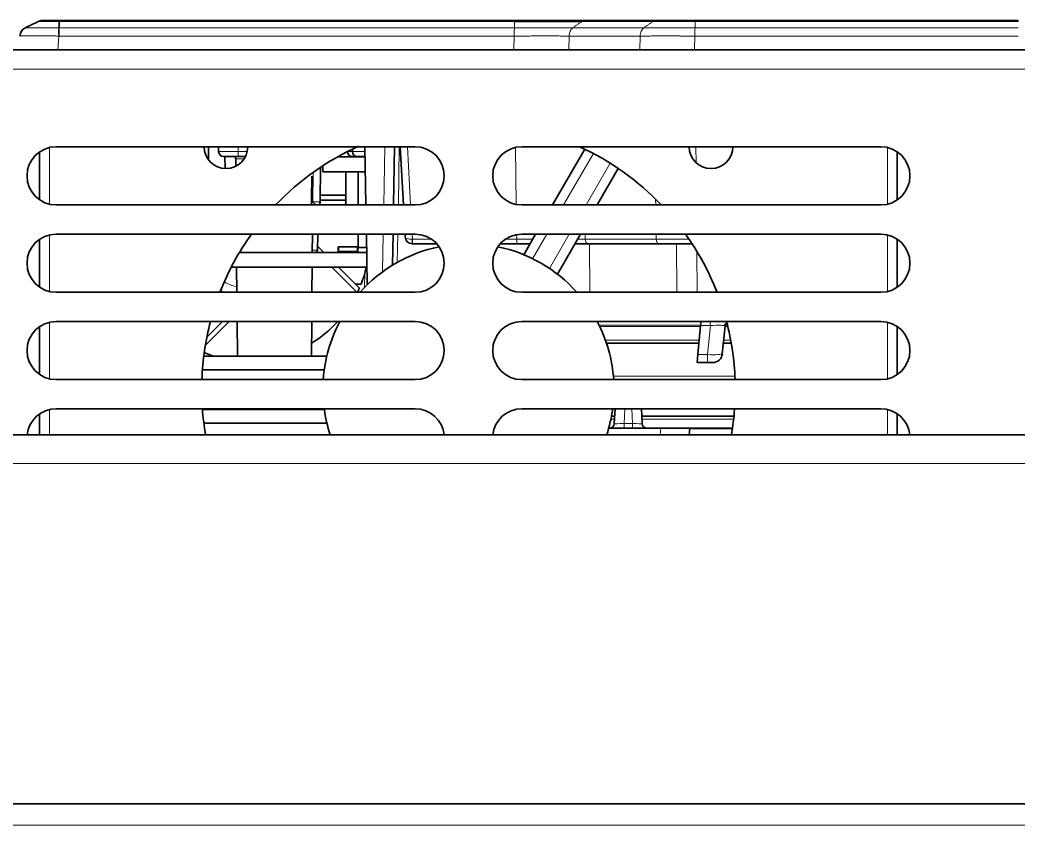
# Model space of a CAD drawing. Header units: inches. Extents: x -1096 to 3103, y -191 to 3207.
# Drawn here: x 1441.9 to 1544.8, y 3047.9 to 3130.9 of the extents above; entities that cross this region are included whole.
import ezdxf

# ---------------------------------------------------------------- set-up
doc = ezdxf.new("R2010")
doc.units = ezdxf.units.IN

msp = doc.modelspace()

# ---------------------------------------------------------------- linework, layer by layer
at = {"lineweight": 35}
for p, q in [((1445.91, 3130.84), (1492.84, 3130.84)), ((1462.43, 3130.84), (1462.43, 3130.9)), ((1500.1, 3130.84), (1507.42, 3130.84)), ((1504.82, 3130.9), (1504.82, 3130.84)), ((1506.6, 3130.9), (1506.6, 3130.84)), ((1511.46, 3130.84), (1544.75, 3130.84)), ((1521.21, 3130.9), (1521.21, 3130.84)), ((1525.48, 3130.84), (1525.48, 3130.9)), ((1533.75, 3130.84), (1533.75, 3130.9)), ((1411.52, 3127.84), (1644.69, 3127.84)), ((1460.61, 3127.84), (1460.61, 3127.84)), ((1481.73, 3127.84), (1481.73, 3127.84)), ((1484.08, 3127.84), (1484.08, 3127.84)), ((1490.54, 3127.84), (1490.54, 3127.84)), ((1443.91, 3112.37), (1443.91, 3117.31)), ((1445.61, 3117.84), (1482.61, 3117.84)), ((1461.33, 3117.84), (1461.33, 3116.46)), ((1462.36, 3117.34), (1462.36, 3117.84)), ((1475.64, 3117.35), (1475.64, 3117.34)), ((1476.14, 3117.6), (1476.14, 3117.34)), ((1477.53, 3111.84), (1477.43, 3117.84)), ((1480.48, 3117.84), (1480.38, 3111.84)), ((1481.4, 3111.84), (1481.08, 3117.84)), ((1530.61, 3117.84), (1493.61, 3117.84)), ((1496.77, 3111.84), (1500.09, 3117.59)), ((1532.31, 3117.31), (1532.31, 3112.37)), ((1464.36, 3116.84), (1462.86, 3116.84)), ((1463.02, 3115.59), (1463, 3116.84)), ((1464.12, 3116.59), (1464.12, 3115.83)), ((1465.12, 3116.84), (1464.36, 3116.84)), ((1477.45, 3116.79), (1474.59, 3116.79)), ((1476.64, 3116.84), (1476.14, 3116.84)), ((1477.45, 3116.84), (1476.64, 3116.84)), ((1472.85, 3115.72), (1472.82, 3112.15)), ((1473.11, 3115.89), (1473.11, 3115.24)), ((1477.48, 3115.24), (1473.11, 3115.24)), ((1475.46, 3115.24), (1475.46, 3111.84)), ((1476.75, 3115.24), (1476.75, 3111.84)), ((1503.55, 3115.59), (1501.39, 3111.84)), ((1475.46, 3112.84), (1472.82, 3112.84)), ((1475.46, 3112.34), (1472.82, 3112.34)), ((1482.61, 3111.84), (1445.61, 3111.84)), ((1493.61, 3111.84), (1530.61, 3111.84)), ((1445.61, 3108.84), (1482.61, 3108.84)), ((1472.01, 3106.93), (1472.03, 3108.84)), ((1472.57, 3108.84), (1472.55, 3107.19)), ((1476.75, 3108.84), (1476.75, 3107.44)), ((1477.68, 3103.62), (1477.59, 3108.84)), ((1480.33, 3108.84), (1480.27, 3105.63)), ((1481.57, 3108.55), (1481.55, 3108.84)), ((1530.61, 3108.84), (1493.61, 3108.84)), ((1493.81, 3106.71), (1495.03, 3108.84)), ((1499.65, 3108.84), (1497.27, 3104.71)), ((1443.91, 3103.37), (1443.91, 3108.31)), ((1482.33, 3107.84), (1482.32, 3107.84)), ((1484.84, 3107.84), (1482.33, 3107.84)), ((1493.08, 3107.84), (1491.37, 3107.84)), ((1494.46, 3107.84), (1493.08, 3107.84)), ((1500.5, 3107.84), (1499.08, 3107.84)), ((1507.81, 3107.84), (1500.5, 3107.84)), ((1511.15, 3107.84), (1507.81, 3107.84)), ((1532.31, 3108.31), (1532.31, 3103.37)), ((1477.62, 3106.93), (1464.49, 3106.93)), ((1472.3, 3106.94), (1472.01, 3106.94)), ((1472.51, 3106.93), (1472.45, 3106.99)), ((1473.21, 3106.93), (1472.55, 3107.59)), ((1474.69, 3107.03), (1474.69, 3107.53)), ((1474.69, 3107.53), (1474.95, 3107.53)), ((1474.99, 3107.03), (1474.69, 3107.03)), ((1474.71, 3107.51), (1474.71, 3107.05)), ((1476.67, 3107.51), (1474.71, 3107.51)), ((1474.71, 3107.05), (1476.67, 3107.05)), ((1474.95, 3107.53), (1474.99, 3107.53)), ((1474.99, 3107.53), (1476.39, 3107.53)), ((1476.39, 3107.53), (1476.43, 3107.53)), ((1476.69, 3107.03), (1476.39, 3107.03)), ((1476.43, 3107.53), (1476.69, 3107.53)), ((1476.67, 3107.05), (1476.67, 3107.51)), ((1476.69, 3107.53), (1476.69, 3107.03)), ((1477.61, 3107.44), (1476.75, 3107.44)), ((1477.65, 3105.43), (1463.66, 3105.43)), ((1463.66, 3105.43), (1477.65, 3105.43)), ((1464.21, 3105.43), (1464.24, 3102.84)), ((1471.98, 3102.84), (1472, 3105.43)), ((1476.6, 3102.84), (1474.01, 3105.43)), ((1476.87, 3103.28), (1474.71, 3105.43)), ((1482.61, 3102.84), (1445.61, 3102.84)), ((1477.04, 3103.68), (1476.46, 3103.68)), ((1493.61, 3102.84), (1530.61, 3102.84)), ((1445.61, 3099.84), (1482.61, 3099.84)), ((1460.98, 3097.36), (1463.46, 3099.84)), ((1461.14, 3098.22), (1462.76, 3099.84)), ((1464.26, 3099.84), (1464.29, 3096.26)), ((1471.92, 3096.26), (1471.95, 3099.84)), ((1530.61, 3099.84), (1493.61, 3099.84)), ((1512.04, 3099.43), (1512.08, 3099.84)), ((1443.91, 3094.37), (1443.91, 3099.31)), ((1512.04, 3099.43), (1511.75, 3096.43)), ((1514.55, 3099.39), (1514.27, 3096.51)), ((1532.31, 3099.31), (1532.31, 3094.37)), ((1502.33, 3097.61), (1511.87, 3097.61)), ((1514.38, 3097.61), (1515.19, 3097.61)), ((1460.82, 3096.26), (1473.5, 3096.26)), ((1511.67, 3095.6), (1511.75, 3096.43)), ((1512.77, 3095.6), (1511.67, 3095.6)), ((1513.28, 3095.6), (1512.77, 3095.6)), ((1460.68, 3094.84), (1473.24, 3094.84)), ((1482.61, 3093.84), (1445.61, 3093.84)), ((1493.61, 3093.84), (1530.61, 3093.84)), ((1445.61, 3090.84), (1482.61, 3090.84)), ((1530.61, 3090.84), (1493.61, 3090.84)), ((1503.14, 3089.31), (1503.22, 3090.84)), ((1505.93, 3090.84), (1506.01, 3089.31)), ((1443.91, 3088.14), (1443.91, 3090.31)), ((1473.52, 3089.34), (1460.83, 3089.34)), ((1502.85, 3090.06), (1503.18, 3090.06)), ((1505.97, 3090.06), (1515.47, 3090.06)), ((1532.31, 3090.31), (1532.31, 3088.14)), ((1507.94, 3088.84), (1502.56, 3088.84)), ((1507.94, 3088.84), (1510.92, 3088.84)), ((1510.92, 3088.84), (1510.85, 3088.14)), ((1510.92, 3088.84), (1515.31, 3088.84)), ((1271.13, 3088.14), (1785.08, 3088.14))]:
    msp.add_line(p, q, dxfattribs=at)
at = {"lineweight": 13}
for p, q in [((1492.84, 3130.74), (1445.91, 3130.74)), ((1507.11, 3130.74), (1499.79, 3130.74)), ((1544.75, 3130.74), (1511.46, 3130.74)), ((1445.87, 3130.1), (1445.91, 3130.1)), ((1445.91, 3130.1), (1492.84, 3130.1)), ((1498.86, 3130.1), (1506.18, 3130.1)), ((1511.46, 3130.1), (1544.75, 3130.1)), ((1445.87, 3129.25), (1445.8, 3127.84)), ((1492.83, 3129.25), (1445.91, 3129.25)), ((1492.8, 3127.84), (1492.83, 3129.25)), ((1498.48, 3129.25), (1498.45, 3127.84)), ((1505.8, 3129.25), (1498.48, 3129.25)), ((1505.77, 3127.84), (1505.8, 3129.25)), ((1511.45, 3129.25), (1511.42, 3127.84)), ((1544.77, 3129.25), (1511.45, 3129.25)), ((1644.69, 3125.84), (1411.52, 3125.84)), ((1444.91, 3111.92), (1444.91, 3117.76)), ((1462.36, 3117.34), (1464.36, 3117.34)), ((1464.36, 3117.84), (1464.36, 3117.34)), ((1464.36, 3117.34), (1465.3, 3117.34)), ((1464.36, 3116.84), (1464.36, 3117.34)), ((1475.64, 3117.35), (1475.63, 3117.35)), ((1475.64, 3117.34), (1476.14, 3117.34)), ((1476.14, 3117.34), (1477.44, 3117.34)), ((1479.38, 3111.84), (1479.48, 3117.82)), ((1479.48, 3117.82), (1479.48, 3117.84)), ((1480.98, 3117.84), (1480.88, 3111.84)), ((1481.83, 3117.84), (1482.15, 3111.84)), ((1493.03, 3111.9), (1492.94, 3117.77)), ((1500.98, 3117.14), (1497.92, 3111.84)), ((1500.01, 3117.63), (1500.01, 3117.46)), ((1511.56, 3117.84), (1511.59, 3116.18)), ((1531.31, 3117.76), (1531.31, 3111.92)), ((1464.98, 3116.59), (1464.12, 3116.59)), ((1502.71, 3116.14), (1500.23, 3111.84)), ((1472.07, 3112.15), (1472.09, 3115.2)), ((1471.94, 3112.02), (1472.07, 3112.15)), ((1507.41, 3111.84), (1507.4, 3112.44)), ((1479.26, 3104.95), (1479.33, 3108.84)), ((1480.83, 3108.84), (1480.77, 3105.93)), ((1482.3, 3108.84), (1482.33, 3108.32)), ((1496.19, 3108.84), (1494.72, 3106.3)), ((1498.5, 3108.84), (1496.46, 3105.3)), ((1500.14, 3108.84), (1500.14, 3108.32)), ((1507.46, 3108.32), (1507.45, 3108.84)), ((1444.91, 3102.92), (1444.91, 3108.76)), ((1482.33, 3108.32), (1482.33, 3107.84)), ((1482.33, 3108.32), (1484.29, 3108.32)), ((1491.92, 3108.32), (1493.08, 3108.32)), ((1493.08, 3108.32), (1493.07, 3108.79)), ((1493.08, 3107.84), (1493.08, 3108.32)), ((1500.14, 3108.32), (1507.46, 3108.32)), ((1500.58, 3107.84), (1500.62, 3102.84)), ((1509.57, 3102.84), (1509.54, 3107.84)), ((1531.31, 3108.76), (1531.31, 3102.92)), ((1511.66, 3107.03), (1511.69, 3102.84)), ((1477.43, 3104.84), (1477.4, 3103.35)), ((1444.91, 3093.92), (1444.91, 3099.76)), ((1531.31, 3099.76), (1531.31, 3093.92)), ((1501.57, 3099.46), (1512.04, 3099.46)), ((1501.63, 3099.33), (1512.03, 3099.33)), ((1513.04, 3099.43), (1512.04, 3099.43)), ((1512.76, 3096.43), (1513.04, 3099.43)), ((1514.54, 3099.33), (1514.83, 3099.33)), ((1514.56, 3099.46), (1514.8, 3099.46)), ((1511.89, 3097.91), (1502.22, 3097.91)), ((1515.14, 3097.91), (1514.41, 3097.91)), ((1511.75, 3096.43), (1512.76, 3096.43)), ((1503.05, 3094.19), (1515.57, 3094.19)), ((1444.91, 3088.14), (1444.91, 3090.76)), ((1460.69, 3090.74), (1473.25, 3090.74)), ((1503.22, 3090.8), (1502.97, 3090.8)), ((1504.22, 3090.84), (1504.14, 3089.31)), ((1505.01, 3089.31), (1504.93, 3090.84)), ((1515.53, 3090.8), (1505.93, 3090.8)), ((1531.31, 3090.76), (1531.31, 3088.14)), ((1502.79, 3089.76), (1503.17, 3089.76)), ((1504.14, 3089.31), (1505.01, 3089.31)), ((1504.14, 3088.84), (1504.14, 3089.31)), ((1505.01, 3088.84), (1505.01, 3089.31)), ((1505.99, 3089.76), (1515.43, 3089.76)), ((1502.78, 3088.86), (1502.57, 3088.86)), ((1515.32, 3088.86), (1506.38, 3088.86)), ((1507.86, 3088.14), (1507.94, 3088.84)), ((1515.3, 3088.76), (1510.91, 3088.76)), ((1785.08, 3085.19), (1271.13, 3085.19))]:
    msp.add_line(p, q, dxfattribs=at)
at = {"lineweight": 35}
for centre, radius, start, end in [((1445.61, 3114.84), 3, 90, 270), ((1463.11, 3117.84), 2.25, 180, 270), ((1462.86, 3117.34), 0.5, 180, 270), ((1463.11, 3117.84), 2.25, 270, 0), ((1488.11, 3092.84), 27.5, 114.2381, 136.2938), ((1476.14, 3117.34), 0.5, 180, 270), ((1476.64, 3117.34), 0.5, 180, 270), ((1482.61, 3114.84), 3, 270, 90), ((1493.61, 3114.84), 3, 90, 270), ((1488.11, 3092.84), 27.5, 43.7062, 65.385), ((1513.11, 3117.84), 2.25, 180, 270), ((1513.11, 3117.84), 2.25, 270, 0), ((1530.61, 3114.84), 3, 270, 90), ((1463.87, 3116.59), 0.25, 0.5, 90), ((1472.07, 3112.16), 0.75, 335.1455, 359.5), ((1445.61, 3105.84), 3, 90, 270), ((1488.11, 3092.84), 27.5, 144.4163, 158.6756), ((1482.61, 3105.84), 3, 270, 90), ((1493.61, 3105.84), 3, 90, 270), ((1488.11, 3092.84), 27.5, 21.3244, 35.5837), ((1530.61, 3105.84), 3, 270, 90), ((1482.32, 3108.59), 0.75, 183, 270), ((1472.3, 3107.19), 0.25, 270, 359), ((1488.11, 3092.84), 15, 101.6212, 138.1894), ((1488.11, 3092.84), 15, 41.8106, 78.3788), ((1465.41, 3108.26), 12.5, 338.5056, 346.915), ((1465.41, 3108.26), 6, 241.5262, 244.5975), ((1445.61, 3096.84), 3, 90, 270), ((1488.11, 3092.84), 27.5, 165.2513, 177.9131), ((1465.41, 3108.26), 12.5, 301.4582, 317.6542), ((1488.11, 3092.84), 15, 152.1787, 176.175), ((1482.61, 3096.84), 3, 270, 90), ((1493.61, 3096.84), 3, 90, 270), ((1488.11, 3092.84), 15, 3.825, 27.8213), ((1515.04, 3099.34), 0.5, 128.9413, 174.5631), ((1488.11, 3092.84), 27.5, 2.0869, 14.7487), ((1530.61, 3096.84), 3, 270, 90), ((1465.41, 3108.26), 12.5, 248.5056, 253.7404), ((1513.28, 3096.6), 1, 270, 354.5631), ((1445.61, 3087.84), 3, 90, 174.2625), ((1488.11, 3092.84), 27.5, 184.1681, 189.8381), ((1488.11, 3092.84), 15, 187.6613, 198.2587), ((1482.61, 3087.84), 3, 5.7375, 90), ((1493.61, 3087.84), 3, 90, 174.2625), ((1488.11, 3092.84), 15, 341.7413, 352.3387), ((1488.11, 3092.84), 27.5, 350.1619, 355.8319), ((1530.61, 3087.84), 3, 5.7375, 90), ((1502.64, 3089.34), 0.5, 270, 357), ((1506.51, 3089.34), 0.5, 183, 270)]:
    msp.add_arc(centre, radius, start, end, dxfattribs=at)
at = {"lineweight": 13}
msp.add_arc((1465.41, 3108.26), 5, 240.3675, 256.4156, dxfattribs=at)
at = {"lineweight": 35}
for centre, major_axis, ratio, start_param, end_param in [((1442.88, 3129.2), (-0.999, 0.052), 0.999981, 5.217451, 6.283185), ((1479.48, 3117.84), (1, 0), 0.01745, 4.712389, 6.282881), ((1465.41, 3108.26), (11.33, -5.27), 1, 6.265774, 6.308419)]:
    msp.add_ellipse(centre, major_axis=major_axis, ratio=ratio, start_param=start_param, end_param=end_param, dxfattribs=at)
at = {"lineweight": 13}
for centre, major_axis, ratio, start_param, end_param in [((1445.87, 3129.2), (0.006, -1), 0.000329, 1.623155, 2.688891), ((1472.07, 3112.16), (-0.75, 0.007), 0.008726, 1.570872, 3.141593), ((1472.07, 3112.16), (0.528, -0.533), 0.006144, 4.718586, 5.339634), ((1482.32, 3108.59), (-0.749, -0.039), 0.356568, 0, 1.518436), ((1482.32, 3108.34), (0, -0.5), 0.050478, 4.749893, 6.283185), ((1482.33, 3108.34), (-0.75, -0.026), 0.023227, 1.518843, 1.569376), ((1493.07, 3108.34), (10, -0.01), 0.001744, 4.71292, 4.879465), ((1493.07, 3108.34), (10, -0.01), 0.001744, 5.391534, 5.497814), ((1500.5, 3108.34), (0, -0.5), 0.707107, 4.747296, 6.283185), ((1507.81, 3108.34), (0, -0.5), 0.707107, 4.747296, 6.283185), ((1511.7, 3108.34), (-6, -0.01), 0.002907, 0.785437, 1.425431), ((1471.29, 3107.19), (1.25, 0), 0.003489, 5.324351, 6.283137), ((1513.03, 3099.34), (0, 0.5), 0.016782, 4.886922, 6.283185), ((1513.03, 3099.34), (-1.51, -0.05), 0.05722, 3.134307, 4.705104), ((1512.77, 3096.6), (1.5, -0.09), 0.11617, 4.708653, 6.279449), ((1512.77, 3096.6), (0, -1), 0.016782, 4.886922, 6.283185), ((1504.15, 3089.34), (-1, -0.03), 0.025972, 6.281142, 7.8492), ((1505.01, 3089.34), (1, -0.03), 0.025972, 4.717171, 6.285228)]:
    msp.add_ellipse(centre, major_axis=major_axis, ratio=ratio, start_param=start_param, end_param=end_param, dxfattribs=at)
at = {"lineweight": 35}
for points, degree in [([(1442.44, 3130.1), (1443.76, 3130.74)], 1), ([(1445.91, 3130.1), (1445.91, 3130.74)], 1), ([(1471.96, 3114.82), (1471.95, 3113.89), (1471.94, 3112.96), (1471.94, 3112.02)], 3), ([(1263.31, 3050.14), (1792.91, 3050.14)], 1)]:
    msp.add_open_spline(points, degree=degree, dxfattribs=at)
for points, knots in [([(1443.76, 3130.74), (1443.82, 3130.77), (1443.9, 3130.8), (1444.04, 3130.83), (1444.12, 3130.84), (1444.19, 3130.84)], [0, 0, 0, 0, 0.5, 0.5, 1, 1, 1, 1]), ([(1444.19, 3130.84), (1444.2, 3130.84), (1444.2, 3130.84), (1444.21, 3130.84), (1444.21, 3130.84), (1444.22, 3130.84), (1444.23, 3130.84), (1444.25, 3130.84), (1444.26, 3130.84), (1444.3, 3130.84), (1444.32, 3130.84), (1444.36, 3130.84), (1444.38, 3130.84), (1444.42, 3130.84), (1444.44, 3130.84), (1444.47, 3130.84), (1444.48, 3130.84), (1444.53, 3130.84), (1444.56, 3130.84), (1444.63, 3130.84), (1444.67, 3130.84), (1444.73, 3130.84), (1444.75, 3130.84), (1444.79, 3130.84), (1444.81, 3130.84), (1444.88, 3130.84), (1444.97, 3130.84), (1445.06, 3130.84), (1445.16, 3130.84), (1445.21, 3130.84), (1445.29, 3130.84), (1445.32, 3130.84), (1445.37, 3130.84), (1445.39, 3130.84), (1445.47, 3130.84), (1445.53, 3130.84), (1445.64, 3130.84), (1445.69, 3130.84), (1445.8, 3130.84), (1445.86, 3130.84), (1445.91, 3130.84)], [0, 0, 0, 0, 0.0625, 0.0625, 0.09375, 0.09375, 0.125, 0.125, 0.1875, 0.1875, 0.25, 0.25, 0.3125, 0.3125, 0.34375, 0.34375, 0.375, 0.375, 0.4375, 0.4375, 0.5, 0.5, 0.53125, 0.53125, 0.5625, 0.5625, 0.625, 0.6875, 0.6875, 0.75, 0.75, 0.78125, 0.78125, 0.8125, 0.8125, 0.875, 0.875, 0.9375, 0.9375, 1, 1, 1, 1]), ([(1445.91, 3130.74), (1445.91, 3130.77), (1445.91, 3130.8), (1445.91, 3130.83), (1445.91, 3130.84), (1445.91, 3130.84)], [0, 0, 0, 0, 0.5, 0.5, 1, 1, 1, 1]), ([(1492.84, 3130.84), (1493.01, 3130.84), (1493.18, 3130.84), (1493.52, 3130.84), (1493.69, 3130.84), (1493.94, 3130.84), (1494.02, 3130.84), (1494.19, 3130.84), (1494.28, 3130.84), (1494.53, 3130.84), (1494.69, 3130.84), (1495.18, 3130.84), (1495.51, 3130.84), (1496.15, 3130.84), (1496.46, 3130.84), (1496.93, 3130.84), (1497.08, 3130.84), (1497.28, 3130.84), (1497.31, 3130.84), (1497.39, 3130.84), (1497.5, 3130.84), (1497.62, 3130.84), (1497.99, 3130.84), (1498.27, 3130.84), (1498.69, 3130.84), (1498.83, 3130.84), (1499.1, 3130.84), (1499.23, 3130.84), (1499.49, 3130.84), (1499.61, 3130.84), (1499.86, 3130.84), (1499.98, 3130.84), (1500.1, 3130.84)], [0, 0, 0, 0, 0.0625, 0.0625, 0.125, 0.125, 0.15625, 0.15625, 0.1875, 0.1875, 0.25, 0.25, 0.375, 0.375, 0.5, 0.5, 0.5625, 0.5625, 0.578125, 0.578125, 0.59375, 0.625, 0.625, 0.75, 0.75, 0.8125, 0.8125, 0.875, 0.875, 0.9375, 0.9375, 1, 1, 1, 1]), ([(1499.79, 3130.74), (1499.79, 3130.74), (1499.79, 3130.74), (1499.79, 3130.74), (1499.78, 3130.74), (1499.77, 3130.74), (1499.74, 3130.74), (1499.69, 3130.74), (1499.59, 3130.74), (1499.5, 3130.74), (1499.32, 3130.74), (1499.2, 3130.74), (1498.96, 3130.74), (1498.83, 3130.74), (1498.57, 3130.74), (1498.44, 3130.74), (1498.04, 3130.74), (1497.77, 3130.74), (1497.41, 3130.74), (1497.3, 3130.74), (1497.2, 3130.74), (1497.12, 3130.74), (1497.09, 3130.74), (1496.9, 3130.74), (1496.76, 3130.74), (1496.31, 3130.74), (1496.01, 3130.74), (1495.4, 3130.74), (1495.08, 3130.74), (1494.61, 3130.74), (1494.45, 3130.74), (1494.21, 3130.74), (1494.13, 3130.74), (1493.97, 3130.74), (1493.89, 3130.74), (1493.65, 3130.74), (1493.49, 3130.74), (1493.25, 3130.74), (1493.16, 3130.74), (1493.04, 3130.74), (1492.98, 3130.74), (1492.91, 3130.74), (1492.88, 3130.74), (1492.86, 3130.74), (1492.85, 3130.74), (1492.85, 3130.74), (1492.84, 3130.74), (1492.84, 3130.74)], [0, 0, 0, 0, 0.000977, 0.000977, 0.001953, 0.003906, 0.007813, 0.015625, 0.03125, 0.0625, 0.0625, 0.125, 0.125, 0.1875, 0.1875, 0.25, 0.25, 0.375, 0.375, 0.40625, 0.421875, 0.421875, 0.4375, 0.4375, 0.5, 0.5, 0.625, 0.625, 0.75, 0.75, 0.8125, 0.8125, 0.84375, 0.84375, 0.875, 0.875, 0.9375, 0.9375, 0.96875, 0.96875, 0.984375, 0.992187, 0.996094, 0.998047, 0.999023, 0.999023, 1, 1, 1, 1]), ([(1507.42, 3130.84), (1507.49, 3130.84), (1507.56, 3130.84), (1507.7, 3130.84), (1507.77, 3130.84), (1507.88, 3130.84), (1507.92, 3130.84), (1507.99, 3130.84), (1508.03, 3130.84), (1508.14, 3130.84), (1508.22, 3130.84), (1508.37, 3130.84), (1508.45, 3130.84), (1508.61, 3130.84), (1508.69, 3130.84), (1508.94, 3130.84), (1509.1, 3130.84), (1509.36, 3130.84), (1509.45, 3130.84), (1509.58, 3130.84), (1509.63, 3130.84), (1509.72, 3130.84), (1509.76, 3130.84), (1509.9, 3130.84), (1509.99, 3130.84), (1510.17, 3130.84), (1510.26, 3130.84), (1510.44, 3130.84), (1510.53, 3130.84), (1510.71, 3130.84), (1510.81, 3130.84), (1510.99, 3130.84), (1511.09, 3130.84), (1511.27, 3130.84), (1511.37, 3130.84), (1511.46, 3130.84)], [0, 0, 0, 0, 0.0625, 0.0625, 0.125, 0.125, 0.15625, 0.15625, 0.1875, 0.1875, 0.25, 0.25, 0.3125, 0.3125, 0.375, 0.375, 0.5, 0.5, 0.5625, 0.5625, 0.59375, 0.59375, 0.625, 0.625, 0.6875, 0.6875, 0.75, 0.75, 0.8125, 0.8125, 0.875, 0.875, 0.9375, 0.9375, 1, 1, 1, 1]), ([(1441.88, 3129.25), (1441.88, 3129.34), (1441.9, 3129.43), (1441.96, 3129.6), (1442, 3129.68), (1442.09, 3129.83), (1442.15, 3129.89), (1442.29, 3130.01), (1442.36, 3130.06), (1442.44, 3130.1)], [0, 0, 0, 0, 0.25, 0.25, 0.5, 0.5, 0.75, 0.75, 1, 1, 1, 1]), ([(1506.95, 3127.84), (1506.31, 3127.84), (1505.84, 3127.84), (1505.21, 3127.84), (1505.06, 3127.84), (1505.06, 3127.84), (1505.06, 3127.84), (1505.06, 3127.84), (1504.78, 3127.84), (1503.65, 3127.84), (1502.81, 3127.84), (1500.6, 3127.84), (1499.76, 3127.84), (1498.64, 3127.84), (1498.36, 3127.84), (1498.36, 3127.84), (1498.36, 3127.84), (1498.36, 3127.84), (1498.21, 3127.84), (1497.58, 3127.84), (1497.11, 3127.84), (1495.83, 3127.84), (1495.35, 3127.84), (1494.72, 3127.84), (1494.57, 3127.84), (1494.57, 3127.84), (1494.57, 3127.84), (1494.57, 3127.84), (1494.57, 3127.84), (1494.7, 3127.84), (1494.97, 3127.84)], [0, 0, 0, 0, 0.074294, 0.074294, 0.148588, 0.148588, 0.222883, 0.222883, 0.297177, 0.297177, 0.371471, 0.371471, 0.445765, 0.445765, 0.520059, 0.520059, 0.594354, 0.594354, 0.668648, 0.668648, 0.742942, 0.742942, 0.817236, 0.817236, 0.89153, 0.89153, 0.89153, 0.965825, 0.965825, 1, 1, 1, 1]), ([(1506.96, 3127.84), (1508.21, 3127.84), (1508.84, 3127.84), (1508.84, 3127.84), (1508.84, 3127.84), (1508.84, 3127.84), (1508.84, 3127.84), (1508.8, 3127.84), (1508.73, 3127.84)], [0, 0, 0, 0, 0.403836, 0.403836, 0.403836, 0.807673, 0.807673, 1, 1, 1, 1]), ([(1520.88, 3127.84), (1520.88, 3127.84), (1520.88, 3127.84), (1520.88, 3127.84), (1514.1, 3127.84), (1514.1, 3127.84), (1513.76, 3127.84), (1513.44, 3127.84), (1512.83, 3127.84), (1512.5, 3127.84), (1512.12, 3127.84), (1511.54, 3127.84), (1511.11, 3127.84), (1510.54, 3127.84), (1510.4, 3127.84), (1510.4, 3127.84), (1510.4, 3127.84), (1510.4, 3127.84), (1510.4, 3127.84), (1510.43, 3127.84), (1510.5, 3127.84)], [0, 0, 0, 0, 0.04991, 0.04991, 0.196531, 0.196531, 0.196531, 0.343151, 0.343151, 0.489771, 0.489771, 0.489771, 0.636391, 0.636391, 0.783011, 0.783011, 0.783011, 0.929631, 0.929631, 1, 1, 1, 1]), ([(1524.26, 3127.84), (1524.26, 3127.84), (1524.26, 3127.84), (1524.53, 3127.84), (1524.67, 3127.84), (1524.67, 3127.84), (1524.67, 3127.84), (1524.67, 3127.84), (1524.67, 3127.84), (1524.63, 3127.84), (1524.56, 3127.84)], [0, 0, 0, 0, 0.000088, 0.000088, 0.402174, 0.402174, 0.402174, 0.80426, 0.80426, 1, 1, 1, 1]), ([(1471.94, 3111.84), (1471.94, 3111.84), (1471.94, 3111.85), (1471.94, 3111.88), (1471.94, 3111.91), (1471.94, 3111.97), (1471.94, 3111.99), (1471.94, 3112.02)], [0, 0, 0, 0, 0.082358, 0.082358, 0.541179, 0.541179, 1, 1, 1, 1])]:
    msp.add_open_spline(points, degree=3, knots=knots, dxfattribs=at)
at = {"lineweight": 13}
for points, knots in [([(1445.91, 3130.74), (1445.9, 3130.74), (1445.9, 3130.74), (1445.9, 3130.74), (1445.89, 3130.74), (1445.87, 3130.74), (1445.84, 3130.74), (1445.78, 3130.74), (1445.73, 3130.74), (1445.63, 3130.74), (1445.56, 3130.74), (1445.42, 3130.74), (1445.36, 3130.74), (1445.26, 3130.74), (1445.22, 3130.74), (1445.16, 3130.74), (1445.12, 3130.74), (1445.03, 3130.74), (1444.96, 3130.74), (1444.84, 3130.74), (1444.72, 3130.74), (1444.61, 3130.74), (1444.53, 3130.74), (1444.5, 3130.74), (1444.45, 3130.74), (1444.43, 3130.74), (1444.35, 3130.74), (1444.26, 3130.74), (1444.18, 3130.74), (1444.12, 3130.74), (1444.1, 3130.74), (1444.07, 3130.74), (1444.06, 3130.74), (1444.04, 3130.74), (1444.03, 3130.74), (1443.99, 3130.74), (1443.96, 3130.74), (1443.91, 3130.74), (1443.88, 3130.74), (1443.84, 3130.74), (1443.82, 3130.74), (1443.8, 3130.74), (1443.79, 3130.74), (1443.78, 3130.74), (1443.78, 3130.74), (1443.77, 3130.74), (1443.76, 3130.74), (1443.76, 3130.74), (1443.76, 3130.74), (1443.76, 3130.74), (1443.76, 3130.74), (1443.76, 3130.74), (1443.76, 3130.74), (1443.76, 3130.74)], [0, 0, 0, 0, 0.001953, 0.001953, 0.003906, 0.007812, 0.015625, 0.03125, 0.0625, 0.0625, 0.125, 0.125, 0.1875, 0.1875, 0.21875, 0.21875, 0.25, 0.25, 0.3125, 0.3125, 0.375, 0.4375, 0.4375, 0.46875, 0.46875, 0.5, 0.5, 0.5625, 0.625, 0.625, 0.65625, 0.65625, 0.671875, 0.671875, 0.6875, 0.6875, 0.75, 0.75, 0.8125, 0.8125, 0.875, 0.875, 0.90625, 0.90625, 0.9375, 0.9375, 0.96875, 0.96875, 0.984375, 0.992187, 0.996094, 0.996094, 1, 1, 1, 1]), ([(1492.84, 3130.74), (1492.84, 3130.77), (1492.84, 3130.8), (1492.84, 3130.83), (1492.84, 3130.84), (1492.84, 3130.84)], [0, 0, 0, 0, 0.502236, 0.502236, 1, 1, 1, 1]), ([(1499.79, 3130.74), (1499.84, 3130.77), (1499.89, 3130.8), (1500, 3130.83), (1500.05, 3130.84), (1500.1, 3130.84)], [0, 0, 0, 0, 0.5, 0.5, 1, 1, 1, 1]), ([(1507.11, 3130.74), (1507.16, 3130.77), (1507.21, 3130.8), (1507.32, 3130.83), (1507.37, 3130.84), (1507.42, 3130.84)], [0, 0, 0, 0, 0.5, 0.5, 1, 1, 1, 1]), ([(1511.46, 3130.74), (1511.46, 3130.74), (1511.45, 3130.74), (1511.45, 3130.74), (1511.44, 3130.74), (1511.41, 3130.74), (1511.37, 3130.74), (1511.28, 3130.74), (1511.21, 3130.74), (1511.06, 3130.74), (1510.96, 3130.74), (1510.76, 3130.74), (1510.66, 3130.74), (1510.46, 3130.74), (1510.36, 3130.74), (1510.16, 3130.74), (1510.07, 3130.74), (1509.87, 3130.74), (1509.78, 3130.74), (1509.63, 3130.74), (1509.58, 3130.74), (1509.49, 3130.74), (1509.44, 3130.74), (1509.3, 3130.74), (1509.2, 3130.74), (1508.92, 3130.74), (1508.74, 3130.74), (1508.48, 3130.74), (1508.39, 3130.74), (1508.22, 3130.74), (1508.14, 3130.74), (1507.97, 3130.74), (1507.89, 3130.74), (1507.76, 3130.74), (1507.72, 3130.74), (1507.64, 3130.74), (1507.6, 3130.74), (1507.49, 3130.74), (1507.41, 3130.74), (1507.3, 3130.74), (1507.24, 3130.74), (1507.18, 3130.74), (1507.15, 3130.74), (1507.13, 3130.74), (1507.12, 3130.74), (1507.12, 3130.74), (1507.12, 3130.74), (1507.11, 3130.74)], [0, 0, 0, 0, 0.001953, 0.001953, 0.003906, 0.007813, 0.015625, 0.03125, 0.0625, 0.0625, 0.125, 0.125, 0.1875, 0.1875, 0.25, 0.25, 0.3125, 0.3125, 0.375, 0.375, 0.40625, 0.40625, 0.4375, 0.4375, 0.5, 0.5, 0.625, 0.625, 0.6875, 0.6875, 0.75, 0.75, 0.8125, 0.8125, 0.84375, 0.84375, 0.875, 0.875, 0.9375, 0.9375, 0.96875, 0.984375, 0.992187, 0.996094, 0.998047, 0.998047, 1, 1, 1, 1]), ([(1511.46, 3130.74), (1511.46, 3130.77), (1511.46, 3130.8), (1511.46, 3130.83), (1511.46, 3130.84), (1511.46, 3130.84)], [0, 0, 0, 0, 0.5, 0.5, 1, 1, 1, 1]), ([(1544.75, 3130.84), (1544.75, 3130.84), (1544.75, 3130.83), (1544.75, 3130.8), (1544.75, 3130.77), (1544.75, 3130.74)], [0, 0, 0, 0, 0.5, 0.5, 1, 1, 1, 1]), ([(1442.44, 3130.1), (1442.44, 3130.1), (1442.45, 3130.1), (1442.46, 3130.1), (1442.47, 3130.1), (1442.47, 3130.1), (1442.48, 3130.1), (1442.49, 3130.1), (1442.5, 3130.1), (1442.53, 3130.1), (1442.56, 3130.1), (1442.62, 3130.1), (1442.66, 3130.1), (1442.73, 3130.1), (1442.75, 3130.1), (1442.79, 3130.09), (1442.8, 3130.09), (1442.82, 3130.09), (1442.89, 3130.09), (1442.96, 3130.09), (1443.08, 3130.09), (1443.22, 3130.09), (1443.37, 3130.09), (1443.49, 3130.09), (1443.53, 3130.09), (1443.61, 3130.09), (1443.65, 3130.09), (1443.78, 3130.09), (1443.87, 3130.09), (1444.06, 3130.09), (1444.15, 3130.09), (1444.28, 3130.09), (1444.3, 3130.09), (1444.35, 3130.09), (1444.43, 3130.1), (1444.51, 3130.1), (1444.66, 3130.1), (1444.77, 3130.1), (1444.98, 3130.1), (1445.09, 3130.1), (1445.23, 3130.1), (1445.25, 3130.1), (1445.31, 3130.1), (1445.34, 3130.1), (1445.42, 3130.1), (1445.48, 3130.1), (1445.64, 3130.1), (1445.76, 3130.1), (1445.87, 3130.1)], [0, 0, 0, 0, 0.0625, 0.0625, 0.078125, 0.078125, 0.09375, 0.09375, 0.125, 0.125, 0.1875, 0.1875, 0.25, 0.25, 0.28125, 0.28125, 0.296875, 0.296875, 0.3125, 0.375, 0.375, 0.4375, 0.5, 0.5, 0.53125, 0.53125, 0.5625, 0.5625, 0.625, 0.625, 0.6875, 0.6875, 0.703125, 0.703125, 0.71875, 0.75, 0.75, 0.8125, 0.8125, 0.875, 0.875, 0.890625, 0.890625, 0.90625, 0.90625, 0.9375, 0.9375, 1, 1, 1, 1]), ([(1445.91, 3129.25), (1445.91, 3129.34), (1445.91, 3129.43), (1445.91, 3129.6), (1445.91, 3129.68), (1445.91, 3129.83), (1445.91, 3129.89), (1445.9, 3130.01), (1445.9, 3130.06), (1445.9, 3130.1)], [0, 0, 0, 0, 0.25, 0.25, 0.5, 0.5, 0.75, 0.75, 1, 1, 1, 1]), ([(1492.83, 3129.25), (1492.83, 3129.34), (1492.83, 3129.43), (1492.83, 3129.6), (1492.83, 3129.68), (1492.83, 3129.83), (1492.84, 3129.89), (1492.84, 3130.01), (1492.84, 3130.06), (1492.84, 3130.1)], [0, 0, 0, 0, 0.25, 0.25, 0.5, 0.5, 0.75, 0.75, 1, 1, 1, 1]), ([(1492.84, 3130.1), (1492.85, 3130.1), (1492.86, 3130.1), (1492.88, 3130.1), (1492.9, 3130.1), (1492.96, 3130.1), (1493.09, 3130.1), (1493.19, 3130.1), (1493.4, 3130.1), (1493.54, 3130.1), (1493.82, 3130.1), (1493.96, 3130.1), (1494.16, 3130.1), (1494.23, 3130.1), (1494.37, 3130.1), (1494.44, 3130.1), (1494.78, 3130.1), (1495.05, 3130.1), (1495.45, 3130.1), (1495.58, 3130.1), (1495.85, 3130.1), (1495.98, 3130.1), (1496.37, 3130.1), (1496.62, 3130.1), (1497.11, 3130.1), (1497.34, 3130.1), (1497.8, 3130.1), (1498.03, 3130.1), (1498.3, 3130.1), (1498.35, 3130.1), (1498.45, 3130.1), (1498.51, 3130.1), (1498.61, 3130.1), (1498.69, 3130.1), (1498.78, 3130.1), (1498.82, 3130.1), (1498.84, 3130.1), (1498.85, 3130.1), (1498.86, 3130.1), (1498.86, 3130.1)], [0, 0, 0, 0, 0.003906, 0.003906, 0.007812, 0.015625, 0.03125, 0.0625, 0.0625, 0.125, 0.125, 0.1875, 0.1875, 0.21875, 0.21875, 0.25, 0.25, 0.375, 0.375, 0.4375, 0.4375, 0.5, 0.5, 0.625, 0.625, 0.75, 0.75, 0.875, 0.875, 0.90625, 0.90625, 0.9375, 0.9375, 0.96875, 0.984375, 0.992188, 0.996094, 0.996094, 1, 1, 1, 1]), ([(1498.48, 3129.25), (1498.48, 3129.34), (1498.49, 3129.43), (1498.53, 3129.6), (1498.56, 3129.68), (1498.62, 3129.83), (1498.66, 3129.89), (1498.76, 3130.01), (1498.81, 3130.06), (1498.86, 3130.1)], [0, 0, 0, 0, 0.25, 0.25, 0.5, 0.5, 0.75, 0.75, 1, 1, 1, 1]), ([(1506.18, 3130.1), (1506.13, 3130.06), (1506.08, 3130.01), (1505.98, 3129.89), (1505.94, 3129.83), (1505.87, 3129.68), (1505.85, 3129.6), (1505.81, 3129.43), (1505.8, 3129.34), (1505.8, 3129.25)], [0, 0, 0, 0, 0.25, 0.25, 0.5, 0.5, 0.75, 0.75, 1, 1, 1, 1]), ([(1506.18, 3130.1), (1506.27, 3130.1), (1506.36, 3130.1), (1506.5, 3130.1), (1506.54, 3130.1), (1506.64, 3130.1), (1506.68, 3130.1), (1506.82, 3130.1), (1506.92, 3130.1), (1507.12, 3130.1), (1507.22, 3130.1), (1507.42, 3130.1), (1507.52, 3130.1), (1507.73, 3130.1), (1507.83, 3130.1), (1508.15, 3130.1), (1508.38, 3130.1), (1508.83, 3130.1), (1509.06, 3130.1), (1509.53, 3130.1), (1509.76, 3130.1), (1510.12, 3130.1), (1510.24, 3130.1), (1510.48, 3130.1), (1510.6, 3130.1), (1510.78, 3130.1), (1510.84, 3130.1), (1510.97, 3130.1), (1511.03, 3130.1), (1511.21, 3130.1), (1511.34, 3130.1), (1511.46, 3130.1)], [0, 0, 0, 0, 0.0625, 0.0625, 0.09375, 0.09375, 0.125, 0.125, 0.1875, 0.1875, 0.25, 0.25, 0.3125, 0.3125, 0.375, 0.375, 0.5, 0.5, 0.625, 0.625, 0.75, 0.75, 0.8125, 0.8125, 0.875, 0.875, 0.90625, 0.90625, 0.9375, 0.9375, 1, 1, 1, 1]), ([(1511.46, 3130.1), (1511.46, 3130.06), (1511.46, 3130.01), (1511.45, 3129.89), (1511.45, 3129.83), (1511.45, 3129.68), (1511.45, 3129.6), (1511.45, 3129.43), (1511.45, 3129.34), (1511.45, 3129.25)], [0, 0, 0, 0, 0.25, 0.25, 0.5, 0.5, 0.75, 0.75, 1, 1, 1, 1]), ([(1445.87, 3129.25), (1445.74, 3129.25), (1445.61, 3129.25), (1445.42, 3129.26), (1445.35, 3129.26), (1445.25, 3129.26), (1445.22, 3129.26), (1445.16, 3129.26), (1445.12, 3129.26), (1444.96, 3129.26), (1444.84, 3129.26), (1444.59, 3129.26), (1444.47, 3129.26), (1444.28, 3129.26), (1444.19, 3129.26), (1444.11, 3129.26), (1444.05, 3129.26), (1444.02, 3129.26), (1443.87, 3129.26), (1443.76, 3129.26), (1443.54, 3129.27), (1443.44, 3129.27), (1443.29, 3129.27), (1443.24, 3129.27), (1443.14, 3129.27), (1443.1, 3129.27), (1442.96, 3129.27), (1442.87, 3129.27), (1442.7, 3129.27), (1442.63, 3129.27), (1442.48, 3129.27), (1442.41, 3129.26), (1442.34, 3129.26), (1442.32, 3129.26), (1442.29, 3129.26), (1442.28, 3129.26), (1442.24, 3129.26), (1442.21, 3129.26), (1442.13, 3129.26), (1442.09, 3129.26), (1442.01, 3129.26), (1441.98, 3129.26), (1441.94, 3129.26), (1441.93, 3129.26), (1441.92, 3129.26), (1441.91, 3129.26), (1441.91, 3129.26), (1441.9, 3129.26), (1441.89, 3129.26), (1441.88, 3129.25), (1441.88, 3129.25)], [0, 0, 0, 0, 0.0625, 0.0625, 0.09375, 0.09375, 0.109375, 0.109375, 0.125, 0.125, 0.1875, 0.1875, 0.25, 0.25, 0.28125, 0.296875, 0.296875, 0.3125, 0.3125, 0.375, 0.375, 0.4375, 0.4375, 0.46875, 0.46875, 0.5, 0.5, 0.5625, 0.5625, 0.625, 0.625, 0.6875, 0.6875, 0.703125, 0.703125, 0.71875, 0.71875, 0.75, 0.75, 0.8125, 0.8125, 0.875, 0.875, 0.90625, 0.90625, 0.921875, 0.921875, 0.9375, 0.9375, 1, 1, 1, 1]), ([(1498.48, 3129.25), (1498.43, 3129.25), (1498.38, 3129.25), (1498.29, 3129.25), (1498.24, 3129.25), (1498.14, 3129.25), (1498.09, 3129.25), (1497.99, 3129.25), (1497.94, 3129.25), (1497.69, 3129.25), (1497.48, 3129.25), (1497.05, 3129.26), (1496.83, 3129.26), (1496.37, 3129.26), (1496.13, 3129.26), (1495.77, 3129.26), (1495.65, 3129.26), (1495.4, 3129.26), (1495.28, 3129.26), (1494.9, 3129.26), (1494.65, 3129.26), (1494.33, 3129.25), (1494.26, 3129.25), (1494.13, 3129.25), (1494.07, 3129.25), (1493.87, 3129.25), (1493.74, 3129.25), (1493.48, 3129.25), (1493.35, 3129.25), (1493.16, 3129.25), (1493.09, 3129.25), (1492.96, 3129.25), (1492.89, 3129.25), (1492.83, 3129.25)], [0, 0, 0, 0, 0.03125, 0.03125, 0.0625, 0.0625, 0.09375, 0.09375, 0.125, 0.125, 0.25, 0.25, 0.375, 0.375, 0.5, 0.5, 0.5625, 0.5625, 0.625, 0.625, 0.75, 0.75, 0.78125, 0.78125, 0.8125, 0.8125, 0.875, 0.875, 0.9375, 0.9375, 0.96875, 0.96875, 1, 1, 1, 1]), ([(1511.45, 3129.25), (1511.31, 3129.25), (1511.18, 3129.25), (1510.99, 3129.25), (1510.92, 3129.25), (1510.79, 3129.25), (1510.72, 3129.25), (1510.53, 3129.25), (1510.4, 3129.25), (1510.14, 3129.25), (1510.01, 3129.25), (1509.63, 3129.26), (1509.38, 3129.26), (1508.88, 3129.26), (1508.63, 3129.26), (1508.14, 3129.26), (1507.91, 3129.26), (1507.45, 3129.26), (1507.23, 3129.26), (1506.9, 3129.25), (1506.8, 3129.25), (1506.59, 3129.25), (1506.48, 3129.25), (1506.33, 3129.25), (1506.28, 3129.25), (1506.18, 3129.25), (1506.13, 3129.25), (1505.99, 3129.25), (1505.89, 3129.25), (1505.8, 3129.25)], [0, 0, 0, 0, 0.0625, 0.0625, 0.09375, 0.09375, 0.125, 0.125, 0.1875, 0.1875, 0.25, 0.25, 0.375, 0.375, 0.5, 0.5, 0.625, 0.625, 0.75, 0.75, 0.8125, 0.8125, 0.875, 0.875, 0.90625, 0.90625, 0.9375, 0.9375, 1, 1, 1, 1])]:
    msp.add_open_spline(points, degree=3, knots=knots, dxfattribs=at)
for points, degree in [([(1492.84, 3130.1), (1492.84, 3130.74)], 1), ([(1498.86, 3130.1), (1499.79, 3130.74)], 1), ([(1507.11, 3130.74), (1506.18, 3130.1)], 1), ([(1511.46, 3130.74), (1511.46, 3130.1)], 1), ([(1442.44, 3130.1), (1442.44, 3130.1)], 1), ([(1445.91, 3129.25), (1445.9, 3129.25), (1445.88, 3129.25), (1445.87, 3129.25)], 3), ([(1793.03, 3047.94), (1263.19, 3047.94)], 1)]:
    msp.add_open_spline(points, degree=degree, dxfattribs=at)

doc.saveas('drawing.dxf')
